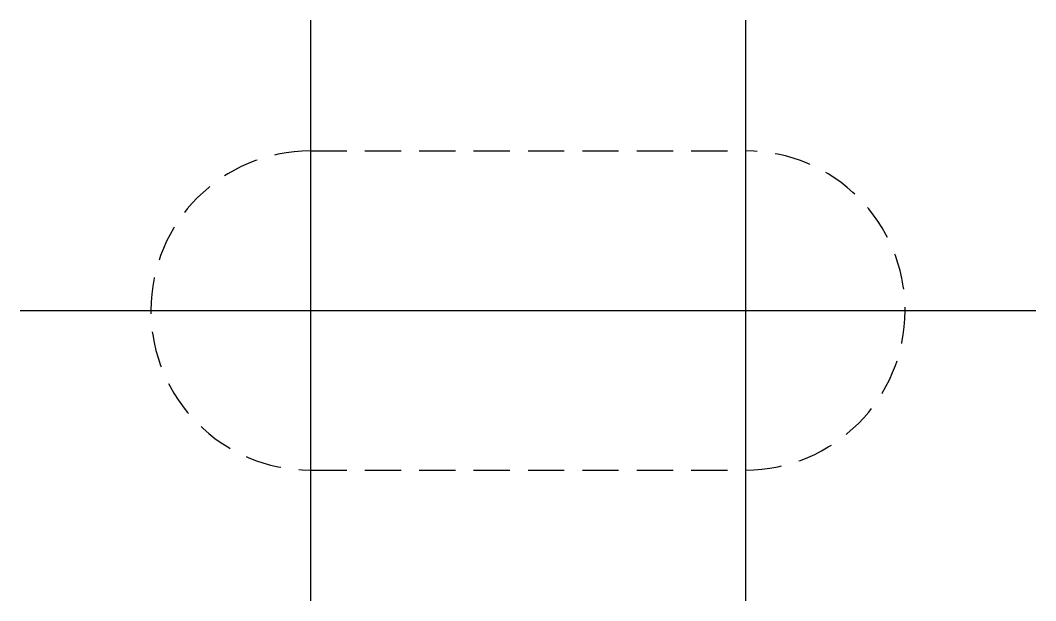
# Model space of a CAD drawing. Extents: x -24.9 to 45.1, y -9 to 31.
import ezdxf

# ---------------------------------------------------------------- set-up
doc = ezdxf.new("R2010")
doc.units = 0
doc.header["$LTSCALE"] = 10
doc.linetypes.add('HIDDEN', pattern=[0.375, 0.25, -0.125])
doc.layers.get('0').update_dxf_attribs({"linetype": 'CONTINUOUS'})
doc.layers.add('HID', color=7, linetype='HIDDEN')

msp = doc.modelspace()

# ---------------------------------------------------------------- linework, layer by layer
at = {"color": 7}
for p, q in [((-4.852, 30.992), (-4.852, -9.008)), ((25.148, 30.992), (25.148, -9.008)), ((-24.852, 10.992), (45.148, 10.992))]:
    msp.add_line(p, q, dxfattribs=at)
at = {"layer": 'HID', "color": 7, "linetype": 'HIDDEN'}
for p, q in [((-4.852, 21.992), (25.148, 21.992)), ((-4.852, -0.008), (25.148, -0.008))]:
    msp.add_line(p, q, dxfattribs=at)
for centre, start, end in [((-4.852, 10.992), 90, 270), ((25.148, 10.992), 270, 90)]:
    msp.add_arc(centre, 11, start, end, dxfattribs=at)

doc.saveas('drawing.dxf')
